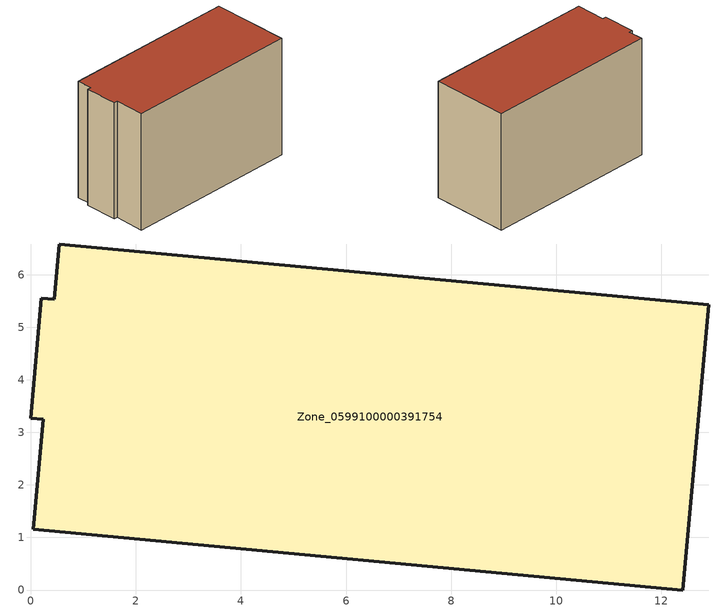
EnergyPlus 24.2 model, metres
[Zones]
Zone_0599100000391754
 floor ground (C_G): 12.9,5.43 12.41,0 0.05,1.15 0.24,3.25 0,3.27 0.2,5.55 0.45,5.53 0.54,6.58 z0
 wall outside (C_F): 0.45,5.53 0.2,5.55 0,3.27 0.24,3.25 0.05,1.15 12.41,0 12.9,5.43 0.54,6.58 0.45,5.53 z0:8.48
 roof outside (C_R): 12.9,5.43 0.54,6.58 0.45,5.53 0.2,5.55 0,3.27 0.24,3.25 0.05,1.15 12.41,0 z8.48
[BUILDING]
Pand.0599100000391754: North Axis=0; Terrain=City; Loads Convergence Tolerance Value=0.04; Temperature Convergence Tolerance Value=0.4; Solar Distribution=FullExterior; Maximum Number of Warmup Days=25; Minimum Number of Warmup Days=1
[Site:Location]
Rotterdam.The.Hague.AP_ZH_NLD Design_Conditions: Latitude=51.96; Longitude=4.45; Time Zone=1; Elevation=-4.5
[SITE:GROUNDTEMPERATURE:BUILDINGSURFACE]
18, 18, 18, 18, 18, 18, 18, 18, 18, 18, 18, 18
[MATERIAL] Thermal Absorptance=0.9; Solar Absorptance=0.7; Visible Absorptance=0.7
Name | Roughness | Thickness | Conductivity | Density | Specific Heat
G.TI.1992-2005 | MediumSmooth | 0.15 | 0.06 | 540 | 1210
F.TI.1992-2005 | Rough | 0.3 | 0.12 | 1920 | 840
R.TI.1992-2005 | MediumRough | 0.2 | 0.08 | 1500 | 1000
[CONSTRUCTION]
C_G: G.TI.1992-2005
C_F: F.TI.1992-2005
C_R: R.TI.1992-2005
[ZONE]
Zone_0599100000391754: Type=1; Multiplier=1; Ceiling Height=Autocalculate; Volume=Autocalculate; Floor Area=autocalculate; Part of Total Floor Area=Yes
[ZONEINFILTRATION:DESIGNFLOWRATE]
Infil_Zone_0599100000391754: Zone or ZoneList or Space or SpaceList=Zone_0599100000391754; Schedule=AlwaysOn; Design Flow Rate Calculation Method=Flow/Area; Flow Rate per Floor Area=0.0015; Constant Term Coefficient=1; Temperature Term Coefficient=0; Velocity Term Coefficient=0; Velocity Squared Term Coefficient=0
[HVACTEMPLATE:ZONE:IDEALLOADSAIRSYSTEM]
Zone_0599100000391754: Maximum Heating Supply Air Temperature=50; Minimum Cooling Supply Air Temperature=13; Maximum Heating Supply Air Humidity Ratio=0.0156; Minimum Cooling Supply Air Humidity Ratio=0.0077; Heating Limit=NoLimit; Cooling Limit=NoLimit; Dehumidification Control Type=ConstantSensibleHeatRatio; Cooling Sensible Heat Ratio=0.7; Dehumidification Setpoint=60; Humidification Control Type=None; Humidification Setpoint=30; Outdoor Air Method=None; Outdoor Air Flow Rate per Person=0.00944; Outdoor Air Flow Rate per Zone Floor Area=0; Outdoor Air Flow Rate per Zone=0; Demand Controlled Ventilation Type=None; Outdoor Air Economizer Type=NoEconomizer; Heat Recovery Type=None; Sensible Heat Recovery Effectiveness=0.7; Latent Heat Recovery Effectiveness=0.65
[ZONECONTROL:THERMOSTAT]
ThermostatControl_Zone_0599100000391754: Zone or ZoneList=Zone_0599100000391754; Control Type Schedule=DualSetpointControlType; Control 1=Thermostat_Zone_0599100000391754; Temperature Difference Between Cutout And Setpoint=0
[THERMOSTATSETPOINT:DUALSETPOINT]
Thermostat_Zone_0599100000391754: Heating Setpoint Temperature Schedule=HeatingSetpoint_Zone_0599100000391754; Cooling Setpoint Temperature Schedule=CoolingSetpoint_Zone_0599100000391754
[SCHEDULE:COMPACT]
HeatingSetpoint_Zone_0599100000391754: Through: 12/31, For: AllDays, Until: 24:00, 21
CoolingSetpoint_Zone_0599100000391754: Through: 12/31, For: AllDays, Until: 24:00, 24
DualSetpointControlType: Through: 12/31, For: AllDays, Until: 24:00, 4
AlwaysOn: Through: 12/31, For: AllDays, Until: 24:00, 1
